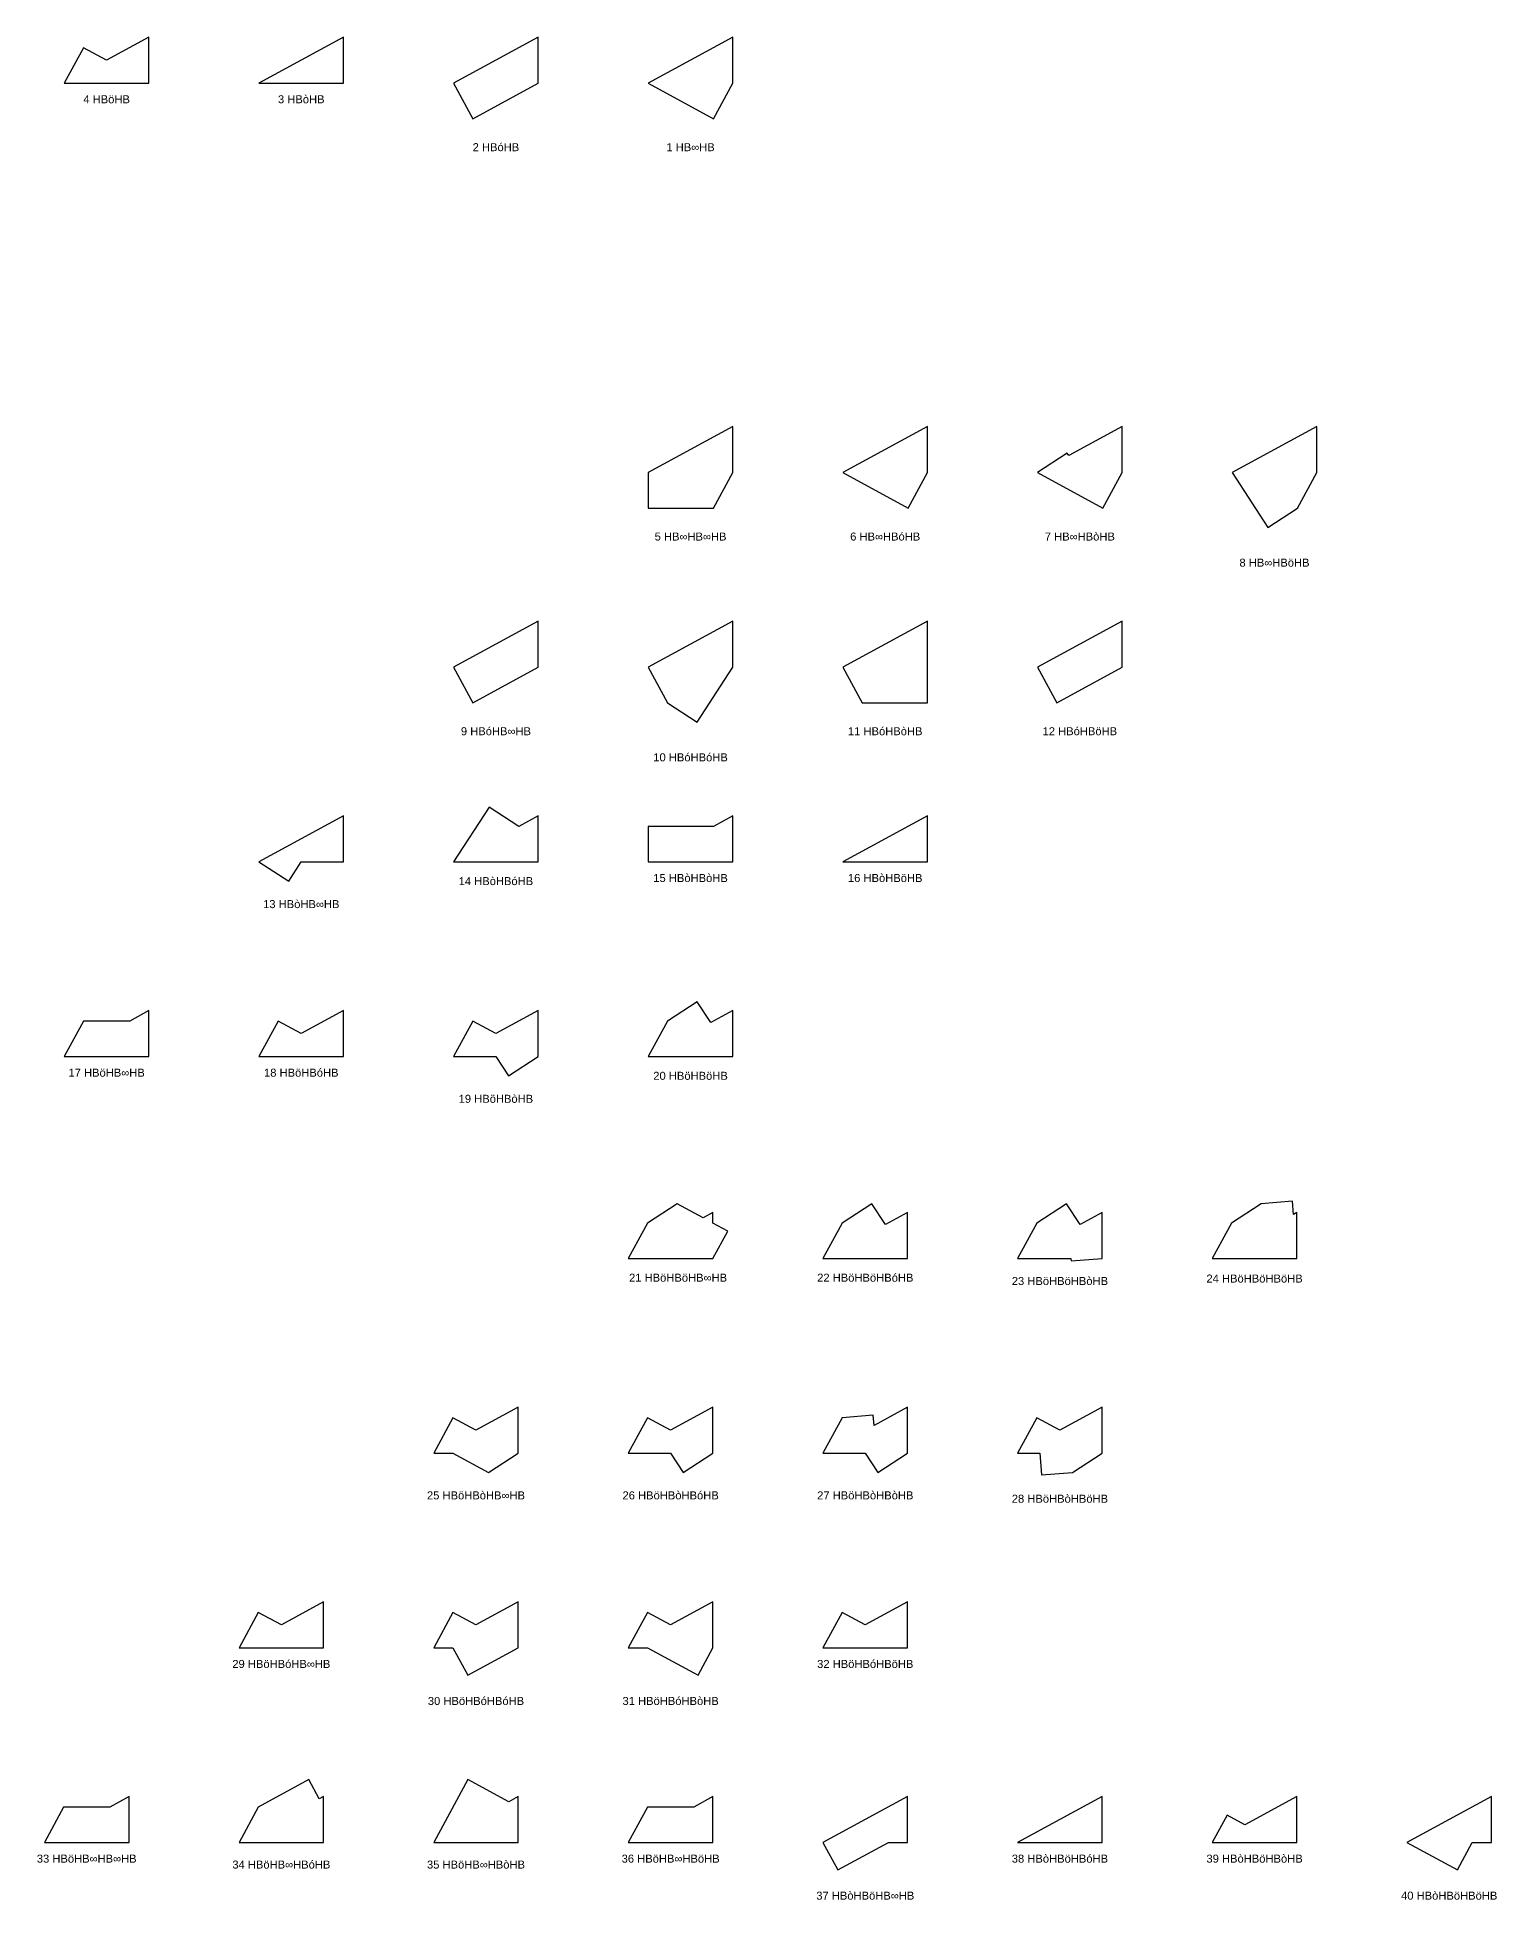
# Model space of a CAD drawing. Header units: millimetres. Extents: x 915202 to 1524453, y -2147646 to 62068.
# Drawn here: x 1237446 to 1437268, y -1028189 to -773246 of the extents above; entities that cross this region are included whole.
import ezdxf
from ezdxf.enums import TextEntityAlignment as Align

# ---------------------------------------------------------------- set-up
doc = ezdxf.new("R2010")
doc.units = ezdxf.units.MM
doc.styles.add('Arial', font='arial_0.ttf')

msp = doc.modelspace()

# ---------------------------------------------------------------- linework, layer by layer
for points in [[(1252740, -779534), (1252740, -773246), (1246946, -776390), (1243789, -774676), (1241153, -779534)], [(1279389, -779534), (1279389, -773246), (1267801, -779534)], [(1306037, -773246), (1294450, -779534), (1297086, -784392), (1306037, -779534)], [(1332686, -773246), (1321099, -779534), (1330050, -784392), (1332686, -779534)], [(1332686, -826543), (1321099, -832831), (1321099, -837689), (1330050, -837689), (1332686, -832831)], [(1356698, -837689), (1359335, -832831), (1359335, -826543), (1347747, -832831)], [(1383347, -837689), (1385983, -832831), (1385983, -826543), (1378679, -830507), (1378469, -830184), (1374396, -832831)], [(1412632, -826543), (1401045, -832831), (1405923, -840336), (1409996, -837689), (1412632, -832831)], [(1297086, -864338), (1306037, -859480), (1306037, -853192), (1294450, -859480)], [(1332686, -853192), (1321099, -859480), (1323735, -864338), (1327808, -866985), (1332686, -859480)], [(1359335, -853192), (1347747, -859480), (1350384, -864338), (1359335, -864338)], [(1377032, -864338), (1385983, -859480), (1385983, -853192), (1374396, -859480)], [(1306037, -886129), (1306037, -879840), (1303401, -881271), (1299328, -878624), (1294450, -886129)], [(1271874, -888776), (1273595, -886129), (1279389, -886129), (1279389, -879840), (1267801, -886129)], [(1332686, -886129), (1332686, -879840), (1330050, -881271), (1321099, -881271), (1321099, -886129)], [(1347747, -886129), (1359335, -886129), (1359335, -879840)], [(1252740, -912777), (1252740, -906489), (1250104, -907920), (1243789, -907920), (1241153, -912777)], [(1270438, -907920), (1267801, -912777), (1279389, -912777), (1279389, -906489), (1273595, -909633)], [(1297086, -907920), (1294450, -912777), (1300244, -912777), (1301964, -915425), (1306037, -912777), (1306037, -906489), (1300244, -909633)], [(1332686, -912777), (1332686, -906489), (1329664, -908129), (1327808, -905272), (1323735, -907920), (1321099, -912777)], [(1328639, -934840), (1325079, -932908), (1321006, -935556), (1318370, -940413), (1329957, -940413), (1331994, -936661), (1329957, -935556), (1329957, -934125)], [(1356606, -940413), (1356606, -934125), (1353585, -935765), (1351728, -932908), (1347655, -935556), (1345019, -940413)], [(1378377, -932908), (1374304, -935556), (1371667, -940413), (1378972, -940413), (1378999, -940751), (1383255, -940413), (1383255, -934125), (1380233, -935765)], [(1409903, -940413), (1409903, -934125), (1409425, -934384), (1409281, -932571), (1405025, -932908), (1400952, -935556), (1398316, -940413)], [(1294358, -962204), (1291721, -967062), (1294358, -967062), (1299236, -969709), (1303309, -967062), (1303309, -960774), (1297515, -963918)], [(1324164, -963918), (1321006, -962204), (1318370, -967062), (1324164, -967062), (1325884, -969709), (1329957, -967062), (1329957, -960774)], [(1352533, -969709), (1356606, -967062), (1356606, -960774), (1352022, -963261), (1351911, -961867), (1347655, -962204), (1345019, -967062), (1350812, -967062)], [(1374304, -962204), (1371667, -967062), (1374689, -967062), (1374926, -970047), (1379182, -969709), (1383255, -967062), (1383255, -960774), (1377461, -963918)], [(1276660, -993711), (1276660, -987422), (1270866, -990566), (1267709, -988853), (1265073, -993711)], [(1294358, -988853), (1291721, -993711), (1294358, -993711), (1296394, -997463), (1303309, -993711), (1303309, -987422), (1297515, -990566)], [(1321006, -988853), (1318370, -993711), (1321006, -993711), (1327921, -997463), (1329957, -993711), (1329957, -987422), (1324164, -990566)], [(1356606, -993711), (1356606, -987422), (1350812, -990566), (1347655, -988853), (1345019, -993711)], [(1276660, -1020359), (1276660, -1014071), (1276060, -1014396), (1274624, -1011749), (1267709, -1015502), (1265073, -1020359)], [(1303309, -1020359), (1303309, -1014071), (1301991, -1014786), (1296394, -1011749), (1291721, -1020359)], [(1250011, -1020359), (1250011, -1014071), (1247375, -1015502), (1241060, -1015502), (1238424, -1020359)], [(1327321, -1015502), (1321006, -1015502), (1318370, -1020359), (1329957, -1020359), (1329957, -1014071)], [(1347055, -1024112), (1353970, -1020359), (1356606, -1020359), (1356606, -1014071), (1345019, -1020359)], [(1371667, -1020359), (1383255, -1020359), (1383255, -1014071)], [(1398316, -1020359), (1409903, -1020359), (1409903, -1014071), (1402792, -1017930), (1400353, -1016607)], [(1433916, -1020359), (1436552, -1020359), (1436552, -1014071), (1424965, -1020359), (1431879, -1024112)]]:
    msp.add_lwpolyline(points, close=True)

# ---------------------------------------------------------------- texts
at = {"style": 'Arial'}
for s, height, p in [('4 HBöHB', 1095.2, (1246946, -781735)), ('3 HBòHB', 1095.2, (1273595, -781735)), ('2 HBóHB', 1095.2, (1300244, -788293)), ('1 HB∞HB', 1095.2, (1326892, -788293)), ('5 HB∞HB∞HB', 1095.2, (1326892, -841590)), ('6 HB∞HBóHB', 1095.2, (1353541, -841590)), ('7 HB∞HBòHB', 1095.2, (1380190, -841590)), ('8 HB∞HBöHB', 1095.2, (1406838, -845164)), ('9 HBóHB∞HB', 1095.2, (1300244, -868239)), ('11 HBóHBòHB', 1095.21, (1353541, -868239)), ('12 HBóHBöHB', 1095.21, (1380190, -868239)), ('10 HBóHBóHB', 1095.21, (1326892, -871813)), ('14 HBòHBóHB', 1095.21, (1300244, -888755)), ('15 HBòHBòHB', 1095.21, (1326892, -888330)), ('16 HBòHBöHB', 1095.21, (1353541, -888330)), ('13 HBòHB∞HB', 1095.21, (1273595, -891904)), ('17 HBöHB∞HB', 1095.21, (1246946, -914978)), ('18 HBöHBóHB', 1095.21, (1273595, -914978)), ('20 HBöHBöHB', 1095.21, (1326892, -915404)), ('19 HBöHBòHB', 1095.21, (1300244, -918552)), ('21 HBöHBöHB∞HB', 1095.21, (1325182, -943040)), ('22 HBöHBöHBóHB', 1095.21, (1350812, -943040)), ('23 HBöHBöHBòHB', 1095.21, (1377461, -943496)), ('24 HBöHBöHBöHB', 1095.21, (1404110, -943158)), ('25 HBöHBòHB∞HB', 1095.21, (1297515, -972837)), ('26 HBöHBòHBóHB', 1095.21, (1324164, -972837)), ('27 HBöHBòHBòHB', 1095.21, (1350812, -972837)), ('28 HBöHBòHBöHB', 1095.21, (1377461, -973293)), ('29 HBöHBóHB∞HB', 1095.21, (1270866, -995912)), ('32 HBöHBóHBöHB', 1095.21, (1350812, -995912)), ('30 HBöHBóHBóHB', 1095.21, (1297515, -1000977)), ('31 HBöHBóHBòHB', 1095.21, (1324164, -1000977)), ('33 HBöHB∞HB∞HB', 1095.21, (1244218, -1022560)), ('36 HBöHB∞HBöHB', 1095.21, (1324164, -1022560)), ('38 HBòHBöHBóHB', 1095.21, (1377461, -1022560)), ('39 HBòHBöHBòHB', 1095.21, (1404110, -1022560)), ('34 HBöHB∞HBóHB', 1095.21, (1270866, -1023373)), ('35 HBöHB∞HBòHB', 1095.21, (1297515, -1023373)), ('37 HBòHBöHB∞HB', 1095.21, (1350812, -1027626)), ('40 HBòHBöHBöHB', 1095.21, (1430758, -1027626))]:
    msp.add_text(s, height=height, dxfattribs=at).set_placement(p, align=Align.MIDDLE_CENTER)

doc.saveas('drawing.dxf')
